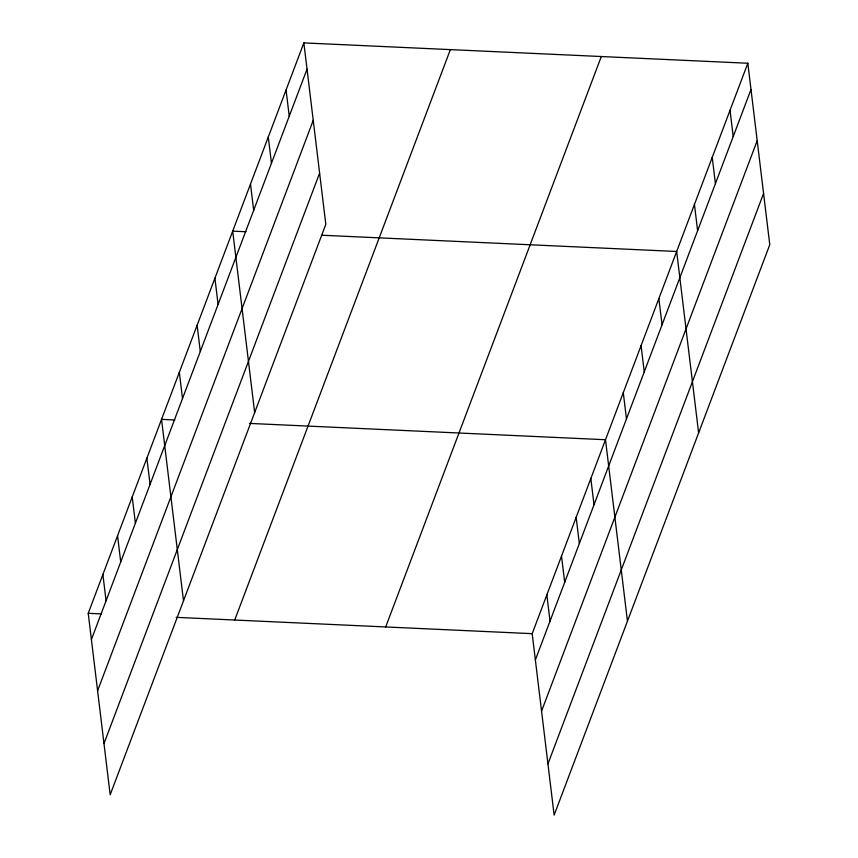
<?xml version="1.0" encoding="UTF-8"?>
<svg xmlns="http://www.w3.org/2000/svg" width="858" height="858" viewBox="0 0 858 858"><rect width="100%" height="100%" fill="white"/><g stroke="black" fill="none" stroke-linecap="round" stroke-linejoin="round"><path stroke-width="1.29" d="M303.861 42.9L325.815 224.335L110.178 794.755L88.224 613.309L303.861 42.9L747.822 63.245L769.776 244.691L554.139 815.1L532.185 633.665L747.822 63.245M91.398 639.553L307.035 69.144M97.597 690.765L313.234 120.356M103.99 743.532L319.616 173.123M234.727 620.023L450.364 49.614M385.682 626.941L601.308 56.531M535.36 659.899L750.997 89.489M541.559 711.121L757.185 140.701M547.94 763.888L763.577 193.468M246.021 231.746L232.7 231.134L254.654 412.58M321.932 235.231L676.662 251.48L698.616 432.925M174.86 419.98L161.54 419.369L183.494 600.815M249.442 423.402L605.501 439.725L627.455 621.16M88.224 613.309L101.544 613.92M176.126 617.342L532.185 633.665M730.029 110.307L733.204 136.551M712.237 157.368L715.411 183.601M694.444 204.429L697.618 230.663M658.869 298.541L662.044 324.785M641.076 345.602L644.251 371.846M623.283 392.664L626.458 418.897M590.84 478.507L594.015 504.751M576.168 517.299L579.343 543.532M561.507 556.081L564.682 582.325M546.846 594.873L550.021 621.117M286.068 89.961L289.243 116.195M268.286 137.023L271.46 163.256M250.493 184.073L253.668 210.317M214.908 278.196L218.082 304.429M197.126 325.257L200.3 351.49M179.333 372.318L182.507 398.552M146.879 458.161L150.053 484.395M132.218 496.954L135.392 523.187M117.557 535.735L120.731 561.979M102.885 574.528L106.07 600.761"/></g></svg>
